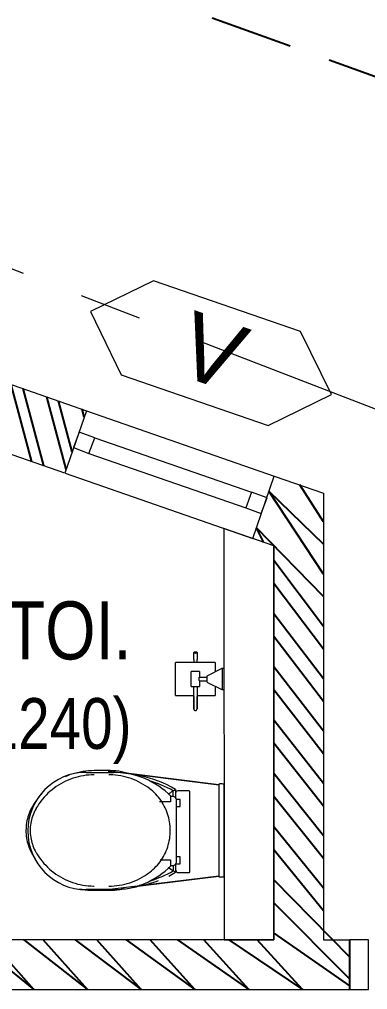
# Model space of a CAD drawing. Header units: metres. Extents: x 60101 to 1133747, y -540 to 107947.
# Drawn here: x 631099 to 632151, y 100319 to 103246 of the extents above; entities that cross this region are included whole.
import ezdxf
from ezdxf.enums import TextEntityAlignment as Align

# ---------------------------------------------------------------- set-up
doc = ezdxf.new("R2010")
doc.units = ezdxf.units.M
doc.header["$LTSCALE"] = 5
doc.header["$PDMODE"] = 3
doc.header["$PDSIZE"] = 20
doc.linetypes.add('CENTER', pattern=[2, 1.25, -0.25, 0.25, -0.25])
doc.linetypes.add('HIDDEN', pattern=[0.375, 0.25, -0.125])
for name, color, linetype in [('A-COLUMN', 3, 'Continuous'), ('A-DIM', 2, 'Continuous'), ('A-hatch', 251, 'Continuous'), ('A-TEXT', 3, 'Continuous'), ('WINDOW', 4, 'Continuous')]:
    doc.layers.add(name, color=color, linetype=linetype)
for name, color, linetype, lineweight in [('A-FLOR-GRID', 252, 'CENTER', 9), ('A-FURN-FREE', 253, 'Continuous', 5), ('A-Furniture', 252, 'Continuous', 5), ('A-WALL-FULL', 4, 'Continuous', 15), ('A-WIND', 152, 'Continuous', 5)]:
    doc.layers.add(name, color=color, linetype=linetype, lineweight=lineweight)
doc.styles.add('Arial', font='arial.ttf', dxfattribs={"height": 135})
doc.styles.add('CEN GOTHIC', font='GOTHIC.TTF', dxfattribs={"width": 0.7})
doc.styles.add('century', font='GOTHIC.TTF', dxfattribs={"width": 0.8})
doc.dimstyles.new('1-50', dxfattribs={"dimscale": 50, "dimtxt": 5, "dimasz": 1.25, "dimexe": 1, "dimexo": 1, "dimgap": 0, "dimtad": 0, "dimdec": 0, "dimrnd": 5, "dimzin": 12, "dimdsep": 46, "dimtxsty": 'CEN GOTHIC', "dimblk": 'ARCHTICK', "dimcen": 1, "dimdle": 1, "dimclrd": 6, "dimclre": 6, "dimclrt": 256, "dimadec": 0, "dimazin": 3, "dimtfac": 1, "dimtdec": 0, "dimtmove": 1, "dimatfit": 2, "dimfxl": 5, "dimfxlon": 1, "dimtvp": 0.75, "dimtolj": 1, "dimtzin": 12, "dimlwd": 18, "dimlwe": 18, "dimarcsym": 0})

# ---------------------------------------------------------------- blocks, each defined once
blk = doc.blocks.new('_ArchTick')
at = {"color": 0, "linetype": 'ByBlock', "const_width": 0.15}
blk.add_lwpolyline([(-0.5, -0.5), (0.5, 0.5)], dxfattribs=at)
blk = doc.blocks.new('*D423')
at = {"layer": 'A-DIM', "color": 6, "lineweight": 18, "transparency": 16777216}
for p, q in [((621947.465802769, 107665.2468541596), (622049.3968974444, 107947.3993872658)), ((645234.032409201, 99252.68645891882), (645335.9635038765, 99534.83899202503))]:
    blk.add_line(p, q, dxfattribs=at)
at = {"layer": 'A-DIM', "lineweight": 18, "transparency": 16777216}
blk.add_line((621985.3829594807, 107917.3624808607), (645366.0004102816, 99470.82505406142), dxfattribs=at)
at = {"layer": 'Defpoints', "color": 0, "transparency": 16777216}
for p in [(621844.8843439372, 107381.2940667272), (645318.9749880972, 99487.81356984065), (645131.4509503692, 98968.7336714864)]:
    blk.add_point(p, dxfattribs=at)
at = {"layer": 'A-DIM', "lineweight": 18, "transparency": 16777216, "xscale": 62.5, "yscale": 62.5, "zscale": 62.5}
for p, rotation in [((622032.4083816651, 107900.3739650814), 160.1371189231768), ((645318.9749880972, 99487.81356984065), 340.1371189231768)]:
    blk.add_blockref('_ArchTick', p, dxfattribs=dict(at, rotation=rotation))
at = {"layer": 'A-DIM', "transparency": 16777216, "insert": (633809.5152243727, 104064.5268602968), "char_height": 500, "attachment_point": 5, "rotation": 340.13711892317684, "style": 'century'}
blk.add_mtext('\\A1;24760', dxfattribs=at)
blk = doc.blocks.new('Toilet_paper_holder_9389 - Type 1-1821859-GFC - Second Floor Plan')
at = {"layer": 'A-FURN-FREE'}
for p, q in [((144.8859722395751, 155.4530447261096), (45.1140277603817, 155.4530447261118)), ((45.11402776039476, 35.45304472610254), (45.11402776039476, 155.4530447261025)), ((144.8859722395904, 155.4530447261025), (144.8859722395904, 100.2890115559411)), ((36.29809471614243, 100.4530447261091), (14.99999999997493, 100.4530447261091)), ((14.99999999997493, 90.45304472610923), (36.29809471614243, 90.45304472610923)), ((117.4999999999733, 107.9530447261074), (72.49999999997918, 107.9530447261096)), ((72.49999999999162, 95.45304472610042), (72.49999999999162, 107.9530447261012)), ((72.49999999999159, 82.95304472609958), (72.49999999999159, 95.45304472610033)), ((117.4999999999916, 107.9530447261011), (117.4999999999916, 95.45304472610034)), ((147.4999999999751, 100.4530447261091), (117.4999999999733, 100.4530447261091)), ((117.4999999999915, 95.45304472610026), (117.4999999999915, 82.95304472609944)), ((117.4999999999733, 90.45304472610707), (147.4999999999751, 90.45304472610707)), ((147.4999999999751, 100.4530447261091), (144.8859722395751, 100.4530447261091)), ((144.8859722395904, 90.57319750475584), (144.8859722395904, 35.45304472610254)), ((144.8859722395751, 90.45304472610707), (147.4999999999751, 90.45304472610707)), ((84.99999999997202, 59.50000000000813), (62.4999999999728, 14.50000000000753)), ((72.49999999997918, 82.9530447261066), (89.00361700117243, 82.9530447261066)), ((94.99999999999194, 59.50000000000021), (86.33974596214588, 59.50000000000021)), ((88.99999999997543, 82.95711666357305), (88.99999999997543, 59.50000000000813)), ((103.6602540378379, 59.50000000000021), (94.99999999999201, 59.50000000000021)), ((100.99638299878, 82.9530447261066), (117.4999999999733, 82.9530447261066)), ((100.999999999977, 59.50000000000597), (100.999999999977, 82.95711666357305)), ((127.4999999999797, 14.50000000000753), (104.9999999999805, 59.50000000000597)), ((45.1140277603817, 35.45304472610874), (73.60033918672706, 35.45304472610874)), ((116.3996608132254, 35.45304472610874), (144.8859722395751, 35.45304472610874)), ((62.4999999999728, 14.50000000000753), (62.4999999999728, 9.500000000010834)), ((62.49999999998975, 14.49999999999941), (94.99999999999173, 14.49999999999941)), ((94.99999999999197, 14.49999999999941), (127.4999999999942, 14.49999999999941)), ((127.4999999999797, 9.500000000010834), (127.4999999999797, 14.50000000000753))]:
    blk.add_line(p, q, dxfattribs=at)
at = {"layer": 'A-FURN-FREE', "flags": 128}
for points in [[(36.29809471614243, 100.4530447261091), (37.61178443947465, 100.4530447261091), (38.9533685397033, 100.4530447261091), (40.32070076845623, 100.4530447261091), (41.71159368584506, 100.4530447261091), (43.12382215991919, 100.4530447261091), (44.55512692637495, 100.4530447261091)], [(44.6847578949866, 90.45304472610923), (43.25184869303871, 90.45304472610923), (41.83781096832467, 90.45304472610923), (40.44490687956967, 90.45304472610923), (39.07536477616512, 90.45304472610923), (37.73137563333536, 90.45304472610923), (36.41508954700504, 90.45304472610923), (36.29809471614243, 90.45304472610923)], [(147.4999999999751, 100.4530447261091), (148.999600031977, 100.4530447261091), (150.4968010238185, 100.4530447261091), (151.9892077733107, 100.4530447261091), (153.4744327480088, 100.4530447261091), (154.950099904788, 100.4530447261091), (156.4138484909928, 100.4530447261091), (157.8633368211267, 100.4530447261091), (159.2962460230789, 100.4530447261091), (160.7102837477886, 100.4530447261091), (162.103187836548, 100.4530447261091), (163.4727299399525, 100.4530447261091), (164.816719082778, 100.4530447261091), (166.1330051691169, 100.4530447261091), (167.4194824220069, 100.4530447261091), (168.6740927522862, 100.4530447261091), (169.8948290510685, 100.4530447261091), (171.0797384006696, 100.4530447261091), (172.226925198904, 100.4530447261091), (173.3345541916196, 100.4530447261091), (174.4008534087101, 100.4530447261091), (175.4241169988838, 100.4530447261091), (176.4027079586876, 100.4530447261091), (177.3350607513391, 100.4530447261091), (178.2196838112639, 100.4530447261091), (179.0551619302712, 100.4530447261091), (179.8401585215998, 100.4530447261091), (180.57341775816, 100.4530447261091), (181.2537665815946, 100.4530447261091), (181.8801165789181, 100.4530447261091), (182.4514657237492, 100.4530447261091), (182.9668999793315, 100.4530447261091), (183.4255947608199, 100.4530447261091), (183.8268162544073, 100.4530447261091), (184.1699225913001, 100.4530447261091), (184.454364874545, 100.4530447261091), (184.6796880571645, 100.4530447261091), (184.8455316701383, 100.4530447261091), (184.9516303990607, 100.4530447261091), (184.9978145086023, 100.4530447261091)], [(184.9999999999753, 100.4530447261091), (184.9700039997651, 100.4530447261091), (184.8800639863263, 100.4530447261091), (184.7303238444939, 100.4530447261091), (184.5210231265631, 100.4530447261091), (184.2524966690235, 100.4530447261091), (183.9251740569257, 100.4530447261091), (183.5395789366285, 100.4530447261091), (183.0963281780672, 100.4530447261091), (182.5961308878975, 100.4530447261091), (182.0397872750841, 100.4530447261091), (181.4281873707223, 100.4530447261091), (180.7623096041973, 100.4530447261091), (180.043219237887, 100.4530447261091), (179.2720666629805, 100.4530447261091), (178.4500855590889, 100.4530447261091), (177.5785909206375, 100.4530447261091), (176.658976953137, 100.4530447261091), (175.6927148427583, 100.4530447261091), (174.68135040276, 100.4530447261091), (173.6265016004928, 100.4530447261091), (172.5298559690262, 100.4530447261091), (171.3931679074185, 100.4530447261091), (170.2182558741019, 100.4530447261091), (169.0069994776912, 100.4530447261091), (167.7613364700309, 100.4530447261091), (166.4832596462058, 100.4530447261091), (165.1748136564899, 100.4530447261091), (163.838091735351, 100.4530447261091), (162.47523235271, 100.4530447261091), (161.088415792852, 100.4530447261091), (159.6798606664288, 100.4530447261091), (158.2518203611759, 100.4530447261091), (156.8065794369391, 100.4530447261091), (155.346449970903, 100.4530447261091), (153.8737678587378, 100.4530447261091), (152.3908890776593, 100.4530447261091), (150.9001859173885, 100.4530447261091), (149.4040431849842, 100.4530447261091), (147.9048543896593, 100.4530447261091), (147.4999999999751, 100.4530447261091)], [(147.4999999999751, 90.45304472610707), (148.999600031977, 90.45304472610707), (150.4968010238185, 90.45304472610707), (151.9892077733107, 90.45304472610707), (153.4744327480088, 90.45304472610707), (154.950099904788, 90.45304472610707), (156.4138484909928, 90.45304472610707), (157.8633368211267, 90.45304472610707), (159.2962460230789, 90.45304472610707), (160.7102837477886, 90.45304472610707), (162.103187836548, 90.45304472610707), (163.4727299399525, 90.45304472610707), (164.816719082778, 90.45304472610707), (166.1330051691169, 90.45304472610707), (167.4194824220069, 90.45304472610707), (168.6740927522862, 90.45304472610707), (169.8948290510685, 90.45304472610707), (171.0797384006696, 90.45304472610707), (172.226925198904, 90.45304472610707), (173.3345541916196, 90.45304472610707), (174.4008534087101, 90.45304472610707), (175.4241169988838, 90.45304472610707), (176.4027079586876, 90.45304472610707), (177.3350607513391, 90.45304472610707), (178.2196838112639, 90.45304472610707), (179.0551619302712, 90.45304472610707), (179.8401585215998, 90.45304472610707), (180.57341775816, 90.45304472610707), (181.2537665815946, 90.45304472610707), (181.8801165789181, 90.45304472610707), (182.4514657237492, 90.45304472610707), (182.9668999793315, 90.45304472610707), (183.4255947608199, 90.45304472610707), (183.8268162544073, 90.45304472610707), (184.1699225913001, 90.45304472610707), (184.454364874545, 90.45304472610707), (184.6796880571645, 90.45304472610707), (184.8455316701383, 90.45304472610707), (184.9516303990607, 90.45304472610707), (184.997814508598, 90.45304472610707)], [(184.9999999999753, 90.45304472610707), (184.9700039997651, 90.45304472610707), (184.8800639863263, 90.45304472610707), (184.7303238444939, 90.45304472610707), (184.5210231265631, 90.45304472610707), (184.2524966690235, 90.45304472610707), (183.9251740569257, 90.45304472610707), (183.5395789366285, 90.45304472610707), (183.0963281780672, 90.45304472610707), (182.5961308878975, 90.45304472610707), (182.0397872750841, 90.45304472610707), (181.4281873707223, 90.45304472610707), (180.7623096041973, 90.45304472610707), (180.043219237887, 90.45304472610707), (179.2720666629805, 90.45304472610707), (178.4500855590889, 90.45304472610707), (177.5785909206375, 90.45304472610707), (176.658976953137, 90.45304472610707), (175.6927148427583, 90.45304472610707), (174.68135040276, 90.45304472610707), (173.6265016004928, 90.45304472610707), (172.5298559690219, 90.45304472610707), (171.3931679074185, 90.45304472610707), (170.2182558741019, 90.45304472610707), (169.0069994776912, 90.45304472610707), (167.7613364700309, 90.45304472610707), (166.4832596462058, 90.45304472610707), (165.1748136564899, 90.45304472610707), (163.838091735351, 90.45304472610707), (162.47523235271, 90.45304472610707), (161.088415792852, 90.45304472610707), (159.6798606664288, 90.45304472610707), (158.2518203611759, 90.45304472610707), (156.8065794369391, 90.45304472610707), (155.346449970903, 90.45304472610707), (153.8737678587378, 90.45304472610707), (152.3908890776593, 90.45304472610707), (150.9001859173885, 90.45304472610707), (149.4040431849842, 90.45304472610707), (147.9048543896593, 90.45304472610707), (147.4999999999751, 90.45304472610707)], [(184.9999999999753, 100.4530447261091), (185.1999466709088, 100.4490452594149), (185.3995734698228, 100.4370532576214), (185.5985610364171, 100.4170879053768), (185.7965910330473, 100.3891811429862), (185.9933466539489, 100.3533776153157), (186.1885131321104, 100.3097346003687), (186.3817782427978, 100.2583219176625), (186.5728328030552, 100.1992218165191), (186.7613711663498, 100.1325288444976), (186.9470917115169, 100.0583496961216), (187.1296973253068, 99.97680304220857), (187.3088958776814, 99.88801934000423), (187.4844006891973, 99.79214062449678), (187.6559309895821, 99.68932028117504), (187.8232123669512, 99.57972280065731), (187.9859772067851, 99.46352351553075), (188.1439651200687, 99.34090831986286), (188.2969233598316, 99.21207337181367), (188.4446072255293, 99.07722477981217), (188.5867804544741, 98.93657827284493), (188.7232155998292, 98.7903588553139), (188.8536943944691, 98.63880044709997), (188.9780081001571, 98.48214550932629), (189.0959578414796, 98.32064465647096), (189.2073549240182, 98.15455625544843), (189.312021136193, 97.98414601227044), (189.4097890344028, 97.80968654697746), (189.500502210857, 97.63145695749212), (189.5840155438352, 97.44974237314027), (189.6601954298104, 97.26483349849094), (189.7289199972242, 97.07702614830177), (189.7900793014207, 96.8866207742692), (189.8435755005682, 96.69392198436981), (189.8893230121519, 96.49923805556573), (189.9272486499168, 96.30288044061065), (189.9572917409344, 96.10516326979888), (189.9794042226628, 95.90640284842829), (189.9935507198556, 95.70691715077655), (189.9997086011227, 95.50702531139831), (189.9999999999785, 95.45304472610809)], [(189.9999999999785, 95.45304472610809), (189.996000533282, 95.2530980551745), (189.9840085314864, 95.05347125626274), (189.9640431792462, 94.8544836896619), (189.9361364168534, 94.65645369303607), (189.9003328891829, 94.45969807213233), (189.8566898742359, 94.26453159397299), (189.8052771915296, 94.07126648328774), (189.7461770903841, 93.880211923026), (189.6794841183626, 93.69167355973137), (189.6053049699866, 93.50595301456649), (189.5237583160757, 93.32334740077879), (189.4349746138692, 93.14414884839975), (189.3390958983618, 92.96864403689034), (189.2362755550401, 92.79711373650342), (189.1266780745267, 92.62983235913212), (189.0104787893958, 92.46706751929607), (188.8878635937322, 92.3090796060168), (188.7590286456808, 92.15612136625178), (188.6241800536793, 92.00843750055623), (188.4835335467121, 91.86626427160923), (188.3373141291832, 91.72982912625417), (188.1857557209671, 91.59935033161209), (188.0291007831913, 91.47503662592622), (187.8675999303403, 91.35708688460163), (187.7015115293178, 91.24568980206948), (187.5311012861376, 91.14102358989031), (187.3566418208425, 91.04325569168489), (187.1784122313593, 90.95254251522636), (186.9966976470074, 90.86902918224817), (186.8117887723603, 90.79284929627299), (186.6239814221668, 90.7241247288613), (186.4335760481385, 90.6629654246627), (186.2408772582392, 90.60946922551729), (186.0461933294329, 90.56372171393143), (185.8498357144735, 90.5257960761666), (185.6521185436682, 90.4957529851511), (185.4533581222976, 90.47364050342053), (185.2538724246437, 90.45949400622987), (185.0539805852677, 90.45333612495853), (184.9999999999753, 90.45304472610707)]]:
    blk.add_lwpolyline(points, dxfattribs=at)
at = {"layer": 'A-FURN-FREE'}
for centre, major_axis, ratio, start_param, end_param in [((14.99999999999077, 95.45304472610144), (2.140039916766481e-14, 5), 0.5000000000000003, 4.712388980384683, 7.85398163397447), ((14.99999999999076, 95.45304472610144), (1.695950706916414e-14, 4.999999999999986), 0.5000000000000018, 1.570796326794898, 4.712388980384683)]:
    blk.add_ellipse(centre, major_axis=major_axis, ratio=ratio, start_param=start_param, end_param=end_param, dxfattribs=at)
for points, knots in [([(94.99999999999194, 84.48718862636878), (94.6437870413088, 84.47739846018726), (94.1120209283445, 84.44595827321878), (93.42459504522449, 84.36938437318776), (92.92336959185023, 84.29691467348964), (92.44120813401747, 84.200255496336), (91.9812153912161, 84.08101506678535), (91.61771905686376, 83.97417948266492), (91.3399009041521, 83.88889284050558), (91.13812728323877, 83.8275291583911), (90.94379144435646, 83.76568147029037), (90.69548324084452, 83.67837008597567), (90.40522072436967, 83.56599563910004), (90.14266098862912, 83.4572310748828), (89.949906071797, 83.37724429082196), (89.81416157125616, 83.32289873010097), (89.68764432696427, 83.27188453205261), (89.53197721190436, 83.20465006952809), (89.36258923165265, 83.12657063607264), (89.20204283576778, 83.0480322284989), (89.12475673851995, 83.01191110388913), (89.09371604458941, 82.99775708743672)], [0, 0, 0, 0, 0.05555555555555555, 0.08333333333333333, 0.1111111111111111, 0.1388888888888889, 0.1666666666666667, 0.1944444444444444, 0.2083333333333333, 0.2222222222222222, 0.2361111111111111, 0.25, 0.2777777777777778, 0.3055555555555556, 0.3194444444444444, 0.3333333333333333, 0.3472222222222222, 0.361111111111111, 0.3888888888888888, 0.4166666666666666, 0.4444444444444444, 0.4444444444444444, 0.4444444444444444, 0.4444444444444444]), ([(100.9062839553945, 82.99775708743667), (100.8441426578414, 83.02604534138986), (100.7052005396634, 83.09470504443003), (100.4341575960652, 83.22076684332433), (100.2310991847052, 83.30500255837427), (100.0500916063764, 83.3772038979006), (99.85734035308762, 83.45725441723033), (99.59477880907147, 83.56598752257902), (99.30451681703475, 83.67837109319125), (99.05620854472436, 83.7656812806065), (98.86187271966193, 83.82752920913558), (98.6600990950677, 83.88889282721112), (98.38228094356136, 83.97417949034049), (98.01878460861798, 84.0810150641775), (97.55879186600659, 84.20025549703462), (97.07663040812282, 84.29691467330264), (96.57540495476223, 84.36938437323684), (95.88797907163763, 84.44595827318932), (95.35621295867516, 84.47739846018725), (94.99999999999197, 84.48718862636878)], [0.5555555555555556, 0.5555555555555556, 0.5555555555555556, 0.5555555555555556, 0.6111111111111112, 0.6388888888888888, 0.6666666666666666, 0.6805555555555556, 0.6944444444444444, 0.7222222222222222, 0.75, 0.7638888888888888, 0.7777777777777778, 0.7916666666666667, 0.8055555555555556, 0.8333333333333333, 0.861111111111111, 0.8888888888888888, 0.9166666666666666, 0.9444444444444444, 1, 1, 1, 1])]:
    blk.add_open_spline(points, degree=3, knots=knots, dxfattribs=at)
blk = doc.blocks.new('Walvit_Elongated Hung Bowl_604119 W - Walvit-704296-GFC - Second Floor Plan')
at = {"layer": 'A-FURN-FREE', "lineweight": 9}
for p, q in [((-178.5374043179909, -217.7323970020516), (-178.5374043179909, -135.1823970020632)), ((175.3333943216712, -135.1823970020632), (175.3333943216712, -217.7323970020516)), ((-180.4674600787985, -159.0240596017684), (-180.4674600787985, -202.9068324877298)), ((180.4674600788276, -203.47405960178), (180.4674600788276, -159.0464473463362)), ((-179.4355216748372, -202.9068324877298), (-180.4674600787985, -202.9068324877298)), ((-180.4668523408181, -202.8396707646898), (-179.4349177808617, -202.8424874187331)), ((180.4674600788276, -203.47405960178), (175.3540791898558, -203.47405960178)), ((175.3540793612483, -203.491795051028), (176.6162049344566, -203.4929433678044)), ((176.6162143386609, -203.4929433763609), (178.2114428288478, -203.4943947594147)), ((178.2114536047739, -203.4943947691936), (180.4674498943205, -203.4964473370346)), ((-137.9887214478804, -535.5974923471804), (-178.4983302819601, -206.3904467491084)), ((178.4983302819892, -206.3904467491084), (137.9887214479095, -535.5974923471804)), ((137.9887214479095, -535.5974923471804), (172.4423082519206, -255.6055633096257)), ((-168.1376968478726, -290.5875945747248), (-137.9887214478804, -535.5974923471804)), ((-88.56484908453422, -357.7541811073897), (-88.56484908453422, -389.1823970020632)), ((86.38334874482825, -389.1823970020632), (86.38334874482825, -356.6293661319651)), ((-117.3045109439117, -404.9153619876597), (-126.0594291923044, -404.9153619876597)), ((-105.8337054963631, -397.4339221300907), (-121.7875263815804, -397.4339221300907)), ((-101.610802540963, -404.9153619876597), (-117.3045109439117, -404.9153619876597)), ((-88.56484908453422, -389.1823970020632), (-105.9074806228164, -389.1823970020632)), ((-105.9074806228164, -389.1823970020632), (-105.9074806228164, -396.8735444099293)), ((-100.9325216640427, -405.3069676345331), (-100.9325216640427, -418.1173505409388)), ((-95.57090127433185, -407.210123758472), (92.24984452174976, -407.210123758472)), ((-79.89650424246793, -418.1173505409388), (-79.89650424246793, -407.210123758472)), ((72.45156508369837, -407.210123758472), (72.45156508369837, -418.1173505409388)), ((102.5864238702634, -389.1823970020632), (86.38334874482825, -389.1823970020632)), ((93.48758250527317, -418.1173505409388), (93.48758250527317, -407.0471724615782)), ((112.9418214045581, -404.9153619876597), (98.60396858031163, -404.9153619876597)), ((102.5126487438101, -397.4339221300907), (119.3239590593148, -397.4339221300907)), ((102.5864238702634, -396.8735444099293), (102.5864238702634, -389.1823970020632)), ((123.5958618700679, -404.9153619876597), (112.9418214045581, -404.9153619876597)), ((-127.2453597908607, -414.8562108345795), (-127.2453597908607, -444.4755091349944)), ((-100.9325216640427, -418.1173505409388), (-79.89650424246793, -418.1173505409388)), ((72.45156508369837, -418.1173505409388), (93.48758250527317, -418.1173505409388)), ((119.2918214045349, -445.9195349916117), (119.2918214045349, -411.2653619876364)), ((-124.2857953753555, -447.4350735504995), (117.7762828456762, -447.4350735504995)), ((137.9887214479095, -535.5974923471804), (-139.4256098896149, -535.5974923471804)), ((137.9887214479095, -550.5701713599847), (-139.4256098896149, -550.5701713599847)), ((139.425609889644, -535.5974923471804), (131.4742791653262, -535.5974923471804))]:
    blk.add_line(p, q, dxfattribs=at)
at = {"layer": 'A-FURN-FREE', "lineweight": 9, "flags": 128}
for points in [[(72.66374257509597, 27.73561748361681), (67.56535121580237, 30.54057336354163), (62.35886970773572, 33.13940430199727), (57.05262731065159, 35.52795272402), (51.65511288042762, 37.70239746151492), (46.17496128877974, 39.65925986686489), (40.62093960921629, 41.39540937758284), (35.00193309161114, 42.9080685248482), (29.32693094771821, 44.1948173767305), (23.60501197041594, 45.25359740952263), (17.84533000941155, 46.08271480107214), (12.0570993272122, 46.68084314034786), (6.249579858093057, 47.04702554969117), (0.4320623944222461, 47.18067621532828), (-5.386146276956424, 47.08158132462995), (-11.19573826325359, 46.74989940843079), (-16.98741945662186, 46.18616108689457), (-22.75192440263345, 45.39126822119579), (-28.4800311231229, 44.36649247026071), (-34.16257586920983, 43.11347325670067), (-39.79046778153861, 41.63421514403308), (-45.35470343360794, 39.93108462961391), (-50.84638123531477, 38.00680635892786), (-56.25671567369136, 35.8644587668241), (-61.57705136781442, 33.50746915233321), (-66.79887691547628, 30.93960819602944), (-71.91383850973216, 28.16498392779613), (-72.66374257506686, 27.73561748361681)], [(66.32066173339263, 16.73310297849821), (61.66732739165309, 19.29320411692606), (56.91533848107792, 21.66517370537622), (52.07229717020527, 23.84521709865658), (47.14595129204099, 25.82984669221332), (42.14418194908649, 27.61588750215014), (37.07499090526835, 29.20048224419588), (31.94648778493865, 30.58109590469394), (26.76687709902762, 31.75551979639567), (21.54444511971087, 32.72187509160722), (16.28754662410938, 33.47861582791666), (11.00459152841358, 34.02453138167039), (5.704031433793716, 34.35874840436736), (0.3943461056624074, 34.48073222010862), (-4.915970092115458, 34.39028768078424), (-10.21842178641236, 34.08755947835743), (-15.5045261856867, 33.5730319134309), (-20.76582665051683, 32.84752812027), (-25.99390622248757, 31.91220875026193), (-31.18040108960122, 30.76857011480024), (-36.31701396644348, 29.41844179172767), (-41.39552736812038, 27.86398369842209), (-46.40781675660401, 26.1076826362405), (-51.34586353806662, 24.15234831214184), (-56.20176789109246, 22.00110884400783), (-60.9677614045504, 19.65740575600648), (-65.6362195055408, 17.12498847313691), (-66.32066173333442, 16.73310297849821)], [(-66.32066173333442, 16.73310297849821), (-73.26116288383491, 12.5446929433383), (-80.02862064508372, 8.08208716957597), (-86.61220852829865, 3.352424874377903), (-93.00139419731568, -1.636727491393685), (-99.18595631801873, -6.877388348395471), (-105.1560009102977, -12.3611737570609), (-110.9019771763706, -18.07931083062431), (-116.4146927799156, -24.02265176957007), (-121.6853285520046, -30.1816884962609), (-126.7054525997082, -36.54656786576379), (-131.4670337954594, -43.10710742883384), (-135.9624546250852, -49.85281172167743), (-140.1845233742497, -56.77288905653404), (-144.1264856336056, -63.85626878571929), (-147.7820351044647, -71.09161901281914), (-151.1453236874368, -78.46736472088378), (-154.2109708382923, -85.97170629020547), (-156.974072175537, -93.59263837506296), (-159.4302073264844, -101.3179691099213), (-161.5754469988169, -109.1353396135382), (-163.4063592666935, -117.0322437607101), (-164.9200150610704, -124.9960481894086), (-166.1139928555349, -133.0140125114121), (-166.9863825403736, -141.073309694184), (-167.5357884781552, -149.1610465814592), (-167.7613317366049, -157.2642845195369), (-167.7674647173262, -159.0240596017684)], [(-72.66374257506686, 27.73561748361681), (-80.03915316687198, 23.28475103084929), (-84.45095090015093, 20.37551764782984)], [(167.7674551507807, -159.0348925304716), (167.61271242972, -150.9299934235751), (167.1339839674183, -142.8377654298674), (166.3320356272452, -134.7711543879122), (165.2081503555237, -126.7430651545874), (163.7641261288954, -118.7663409601082), (162.0022730781056, -110.85374286148), (159.9254097921657, -103.0179293278488), (157.5368588093552, -95.27143598924158), (154.8404413016397, -87.6266555825714), (151.8404709618771, -80.09581812564284), (148.5417471026303, -72.69097135186894), (144.9495469784015, -65.42396143649239), (141.0696173430479, -58.30641404521884), (136.9081652563764, -51.34971573547227), (132.4718481539749, -44.56499574059853), (127.7677631968108, -37.96310816518962), (122.8034359173616, -31.55461462103995), (117.5868081802619, -25.34976733085932), (112.1262254770845, -19.35849272651831), (106.4304235752788, -13.59037556947442), (100.5085145428602, -8.054643616604153), (94.36997217099997, -2.760152858158108), (88.02461681797286, 2.284626650100108), (81.48259969882201, 7.071624337055255), (74.7543866453052, 11.59318202757277), (67.8507413630723, 15.84206619398901), (66.32066173339263, 16.73310297849821)], [(110.9407171763014, -0.4252608739770949), (108.9938931297802, 1.394607688998803), (102.4706940918404, 7.020864694262855), (95.72772264573723, 12.3817629077821), (88.77576610739925, 17.468726035906), (81.62594612425892, 22.27361602283781), (74.28970088306232, 26.7887460696511), (72.66374257509597, 27.73561748361681)], [(166.7303965034953, -83.16358877846505), (163.5424403978395, -75.16084990691161), (161.6744615874486, -70.96768386522308)], [(-175.833076658455, -114.4118058459717), (-177.4415819718561, -122.87464250013), (-178.7103774494317, -131.3950328440988), (-179.6374332890846, -139.9593460710021), (-180.2212663992541, -148.5538811065489), (-180.4609427714604, -157.1648885281757), (-180.4674690997053, -159.0240596017684)], [(180.4674498943205, -159.046447337023), (180.3030106011138, -150.4336746535846), (179.7942837966548, -141.8343670874601), (178.9420833353652, -133.2622816964285), (177.7477725561475, -124.7311319883447), (176.2132621015189, -116.2545659830212), (174.3410068608064, -107.8461443777778), (172.1340020430507, -99.51931885344675), (169.5957783851482, -91.2874105545925)], [(-180.4668523408181, -202.8396707646898), (-180.3180855846149, -211.4527284117066), (-179.8250073853415, -220.0529474476934), (-178.9884065629158, -228.6265693568857), (-177.8096215002297, -237.1598781732027), (-176.2905380018638, -245.6392224227893), (-175.3160567445448, -250.0535297535243)], [(-167.7668996487628, -202.8743351462181), (-167.6269052945718, -210.9795024130144), (-167.1629026784794, -219.0725881295511), (-166.3756341056724, -227.1406450850191), (-165.2663590379234, -235.170766109426), (-163.8368520787044, -243.1501047221245), (-162.089400134224, -251.0658956834814), (-160.026798754785, -258.90547541657), (-157.6523476626317, -266.6563022662303), (-154.9698454729805, -274.3059765629005), (-151.9835836171114, -281.8422604595544), (-148.6983394769195, -289.2530975095578), (-145.1193687422492, -296.5266319545335), (-141.2523970027687, -303.6512276910362), (-137.1036105883832, -310.615486885712), (-132.6796466723317, -317.4082682094304), (-127.9875826531206, -324.01870466111), (-125.8916442854097, -326.7995898525696)], [(125.4414757153427, -327.2569298838498), (130.2701506279991, -320.7456140851136), (134.8345799322706, -314.0464111497859), (139.1274615149887, -307.1700383734424), (143.1419276813976, -300.1274964856566), (146.8715561419667, -292.930052051146), (150.310380286799, -285.5892194455373), (153.4528987308149, -278.1167424350861), (156.2940841149248, -270.5245753890486), (158.8293911485234, -262.8248641549726), (161.0547638812568, -255.0299266283982), (162.9666421914299, -247.1522330465959), (164.5619674816262, -239.2043860387057), (165.8381875717023, -231.1991004645242), (166.7932607817347, -223.1491830732557), (167.425659198314, -215.0675120155211), (167.7343711189169, -206.9670162410475), (167.7674551507807, -203.4848925304832)], [(168.6387983873428, -273.6325432852609), (170.9693040856801, -266.5548123957124), (173.3341243296163, -258.2714242729126), (175.3658057937282, -249.9000943901483), (177.0610982211074, -241.4542150893249), (178.4172895055381, -232.947297975712), (179.4322100302088, -224.3929523019469), (180.104236138839, -215.8048631962156), (180.4322927329631, -207.1967697691289), (180.4674498943205, -203.4964473370346)], [(-125.8916442854097, -326.7995898525696), (-121.9298818939715, -331.7547221046989), (-117.773136050324, -336.5474625392817), (-113.4280566610687, -341.1701437940937), (-108.9015949263412, -345.6153705652105), (-104.2009922192956, -349.8760314380052), (-99.33376850155764, -353.9453102640691), (-94.30771029280731, -357.8166970652528), (-89.13085821396089, -361.483998448588), (-83.81149412400555, -364.9413475141628), (-78.35812787080067, -368.1832132409909), (-72.77948367700446, -371.2044093354489), (-67.08448618324474, -374.0001025283127), (-61.2822461706819, -376.5658203068888), (-55.38204598560696, -378.8974580699578), (-49.39332468961948, -380.9912856945884), (-43.32566295930883, -382.8439535031794), (-37.18876775904209, -384.4524976224056), (-30.9924568120623, -385.8143447249313), (-24.74664289402426, -386.927316145855), (-18.46131797487033, -387.7896313683013), (-12.14653723360971, -388.3999108718708), (-5.812402972398559, -388.7571783395833), (0.5309515451663174, -388.860862219648), (6.873378305026563, -388.7107966400217), (13.20473077736096, -388.3072216735454), (19.51488014881033, -387.6507829541806), (25.79373152650078, -386.7425306437653), (32.0312400876137, -385.5839177523158), (38.21742714909487, -384.176797813212), (44.34239613125101, -382.5234219182166), (50.39634839032078, -380.626435116108), (56.3695988941181, -378.4888721811003), (62.2525917160965, -376.1141527578002), (68.03591532266, -373.506075890793), (73.71031762976781, -370.6688139467151), (79.26672080424032, -367.6069059394067), (84.69623578625033, -364.3252502684481), (89.9901765100949, -360.8290968829533), (95.14007379990653, -357.1240388824954), (100.1376889186213, -353.2160035694833), (104.9750267481431, -349.1112429667846), (109.6443485798372, -344.8163238157285), (114.1381844948919, -340.3381170706707), (118.4493453144387, -335.6837869072333), (122.5709341008624, -330.8607792607509), (125.4414757153427, -327.2569298838498)], [(-139.4256098895858, -535.5974923471804), (-139.7000775582856, -535.804327245045), (-139.9305824781768, -536.3560622810619), (-140.1124322339019, -537.2414657210466), (-140.2419248887745, -538.4425133041805), (-140.3164243458305, -539.9347551652463), (-140.3344140108966, -541.6878135631559), (-140.2955276663124, -543.6660012844368), (-140.2005569259054, -545.8290481316508), (-140.0514351200836, -548.1329207086819), (-139.851197938784, -550.5307188137085)], [(139.8511979388131, -550.5307188137085), (140.0514351201418, -548.1329207086819), (140.2005569259636, -545.8290481316508), (140.2955276663706, -543.6660012844368), (140.3344140109257, -541.6878135631559), (140.3164243458596, -539.9347551652463), (140.2419248888327, -538.4425133041805), (140.112432233931, -537.2414657210466), (139.930582478235, -536.3560622810619), (139.7000775583147, -535.804327245045), (139.425609889644, -535.5974923471804)]]:
    blk.add_lwpolyline(points, dxfattribs=at)
at = {"layer": 'A-FURN-FREE', "lineweight": 9}
for centre, radius, start, end in [((-1.602004998159828, -135.1823970020632), 176.9353993198227, 90, 180), ((-1.602004998159828, -135.1823970020632), 176.9353993198231, 0, 90), ((64.3246754380234, -217.7323970020516), 242.8620797560188, 180, 225.4973953518651), ((-67.52868543437216, -217.7323970020516), 242.8620797560186, 314.4639006743765, 0), ((-171.5637039413268, -211.3601111458265), 346.8883552615043, 352.091736690225, 356.6847789402075), ((169.1001366190903, -211.3601111458265), 346.8883552615043, 184.8375374344912, 186.2586567975154), ((169.1001366190903, -211.3601111458265), 346.8883552615043, 190.6296401865416, 194.3726788052551), ((-171.5637039413268, -211.3601111458265), 346.8883552615042, 345.6273211947449, 350.3096533863767), ((155.2156116366095, -236.424563944398), 327.8792424332124, 190.7296505299091, 200.8261579388652), ((-157.6791789588751, -236.424563944398), 327.8792424332121, 329.0773346496176, 349.2703494700909), ((155.2156116366095, -236.424563944398), 320.3978025756503, 196.7469211595174, 210.1674941571054), ((-157.6791789588751, -236.424563944398), 320.3978025756501, 329.8325058428946, 343.7742160574939), ((155.2156116366095, -236.424563944398), 327.8792424332125, 206.7533527831768, 210.9226653503824), ((-117.3045109439117, -414.8562108345795), 9.940848846950601, 90, 180), ((-95.57090127433185, -396.8735444099293), 10.33657934850705, 180, 270), ((92.24984452174976, -396.8735444099293), 10.33657934850703, 270, 0), ((112.9418214045581, -411.2653619876364), 6.350000000000013, 0, 90), ((-124.2857953753555, -444.4755091349944), 2.959564415519538, 180, 270), ((117.7762828456762, -445.9195349916117), 1.515538558858381, 270, 0)]:
    blk.add_arc(centre, radius, start, end, dxfattribs=at)
for points in [[(-166.9311811479565, -297.4675120807951), (-166.4876056202338, -297.3683410822414), (-165.5772176920727, -297.1660904749297), (-164.3100357820804, -296.8839718446834)], [(161.8459570982377, -296.8838580032461), (163.1132953741471, -297.1660107357311), (164.0238451115147, -297.3682933914242), (164.46761382572, -297.4675120807951)], [(-121.7875263815804, -397.4339221300907), (-118.9142765955476, -392.4703991725692), (-115.9891725441266, -387.449215036293), (-113.0122142272594, -382.4247885523946)], [(110.5405927851389, -382.4112128745764), (113.5190918653971, -387.4381881572772), (116.4468806234363, -392.4639986606198), (119.3239590593148, -397.4339221300907)]]:
    blk.add_open_spline(points, degree=3, dxfattribs=at)
for points in [[(-126.0594291923044, -404.9153619876597), (-125.9135897343804, -404.6736802998348), (-125.6094145710522, -404.1173789860914), (-125.0035570449545, -403.0568110448658), (-124.4727938575961, -402.1228326662094), (-123.8759858137055, -401.0757754083606), (-123.002253242943, -399.5527046019561), (-122.2932805898308, -398.2950354888453), (-121.7875263815804, -397.4339221300907)], [(119.3239590593148, -397.4339221300907), (119.8298375089653, -398.2952954262146), (120.5389096423169, -399.55309866881), (121.4124158415652, -401.075751053053), (122.0090226834582, -402.1225034989766), (122.5396281568974, -403.0560821963591), (123.1453770663647, -404.1165652335039), (123.4497829520551, -404.673464419262), (123.5958618700679, -404.9153619876597)]]:
    blk.add_open_spline(points, degree=3, knots=[-1, -1, -1, -1, -0.75, -0.625, -0.5, -0.375, -0.25, 0, 0, 0, 0], dxfattribs=at)
blk = doc.blocks.new('COL.CEN')
at = {"layer": 'A-FLOR-GRID', "ltscale": 150}
blk.add_line((-10026.3743896058, 23900.63967903374), (13356.59099061473, 14904.74970885021), dxfattribs=at)
blk = doc.blocks.new('COL WITH GRID')
at = {"layer": 'A-TEXT'}
blk.add_blockref('COL.CEN', (-8092.389425362577, -1757.19115636585), dxfattribs=at)
blk = doc.blocks.new('WINDOW SYMBOL')
at = {"layer": 'A-Furniture'}
blk.add_lwpolyline([(-234.8076211353473, 299.9999999999418), (-384.8076211353473, 149.9999999999709), (-234.8076211353473, -2.91038304567337e-11), (234.8076211353473, 0), (384.8076211353473, 149.9999999999709), (234.8076211353473, 299.9999999999418)], close=True, dxfattribs=at)
at = {"layer": 'A-COLUMN', "style": 'Arial'}
blk.add_attdef('WN', text='', height=200, dxfattribs=at).set_placement((2.31291986850556, 56.46017627458787), align=Align.CENTER)

msp = doc.modelspace()

# ---------------------------------------------------------------- hatches: boundary and pattern name
at = {"layer": 'A-hatch'}
h = msp.add_hatch(dxfattribs=at)
h.set_pattern_fill('ANSI32', color=256, scale=250, angle=59.99999999999999)
h.set_pattern_definition([(105, (709748.5899369915, 96495.5313403694), (-90.55554621460017, -24.26428547836132), []), (105, (709770.6870238681, 96533.80461765212), (-90.55554621460017, -24.26428547836132), [])])
h.paths.add_polyline_path([(630696.7814997884, 102276.644314286), (631301.4564737007, 102065.8059661053), (631236.0564769756, 101877.2275957615), (630631.0523513118, 102087.7536606198)])
h = msp.add_hatch(dxfattribs=at)
h.set_pattern_fill('ANSI32', color=256, scale=300, angle=90)
h.set_pattern_definition([(135, (-235454578.1501242, -1932085229.428775), (-79.5495128834866, -79.5495128834866), []), (135, (-235454578.1501242, -1932085176.395766), (-79.5495128834866, -79.5495128834866), [])])
h.paths.add_polyline_path([(632017.2468913395, 101817.1559060657), (632017.2468913395, 100469.2949426896), (632096.0867167313, 100469.2949426896), (632096.0865759451, 100319.2830494172), (629602.7185256779, 100319.2830496556), (629602.7210131288, 100569.2949426896), (629752.7210124433, 100569.2673954494), (629752.7210138142, 100469.3224899299), (631867.2468913395, 100469.3500371701), (631867.2468913395, 101657.5893677303), (631803.7211292014, 101679.7393882482), (631868.1806709224, 101868.6449390361)])

# ---------------------------------------------------------------- linework, layer by layer
at = {"layer": 'A-FURN-FREE'}
for p, q in [((631301.4564737007, 102065.8059661053), (631868.1806709224, 101868.6449390361)), ((631236.9969319797, 101876.9004153174), (631803.7211292014, 101679.7393882482))]:
    msp.add_line(p, q, dxfattribs=at)
at = {"layer": 'A-FURN-FREE', "ltscale": 50}
for points in [[(631262.3886393406, 101954.4189992311), (631309.2725417061, 101937.0437381112), (631326.6478028261, 101983.9276404766), (631279.7639004607, 102001.3029015965)], [(631782.7765657485, 101773.1306032057), (631829.6517598466, 101755.7318624971), (631847.0505005554, 101802.6070565954), (631800.1753064571, 101820.005797304)]]:
    msp.add_lwpolyline(points, close=True, dxfattribs=at)
at = {"layer": 'A-FURN-FREE'}
msp.add_lwpolyline([(631717.2468913395, 100469.2949426896), (631867.2468913395, 100469.2949426896), (631867.2468913395, 101657.5893677303), (631716.8383988695, 101709.9655342832)], close=True, dxfattribs=at)
at = {"layer": 'A-Furniture', "ltscale": 50, "elevation": -286.9999999999919}
msp.add_lwpolyline([(632153.2365443727, 100469.2949426896), (632096.0867167313, 100469.2949426896), (632096.0867167313, 100319.2823043592), (632153.2365443727, 100319.2823043592)], close=True, dxfattribs=at)
at = {"layer": 'A-hatch', "linetype": 'HIDDEN', "ltscale": 200}
msp.add_line((643205.6556975394, 99095.25035792589), (622287.694415912, 106636.8926611543), dxfattribs=at)
at = {"layer": 'A-WALL-FULL'}
msp.add_lwpolyline([(630696.7814997884, 102276.644314286), (631301.4564737007, 102065.8059661053), (631236.0564769756, 101877.2275957615), (630631.0523513117, 102087.7536606198)], close=True, dxfattribs=at)
for points in [[(631867.2468913395, 101657.5893677303), (631803.7211292014, 101679.7393882482), (631868.1806709224, 101868.6449390361), (632017.2468913395, 101817.1559060657), (632017.2468913395, 100469.2949426896), (632096.0867167313, 100469.2949426896)], [(631867.2468913395, 101657.5893677303), (631867.2468913395, 100469.2949426896)]]:
    msp.add_lwpolyline(points, dxfattribs=at)
at = {"layer": 'A-WALL-FULL', "elevation": -286.9999999999919}
for points in [[(629648.1865755518, 100469.3068187959), (629602.7197694033, 100469.2949426896), (629602.7197694033, 100319.2823043592), (632096.0867167313, 100319.2823043592)], [(631867.2468913395, 100469.2949426896), (629648.1865752537, 100469.2949426896)]]:
    msp.add_lwpolyline(points, dxfattribs=at)
at = {"layer": 'A-WIND'}
for p, q in [((631326.6478028261, 101983.9276404766), (631800.1753064571, 101820.005797304)), ((631309.2725417061, 101937.0437381112), (631782.7765657485, 101773.1306032057))]:
    msp.add_line(p, q, dxfattribs=at)
at = {"layer": 'WINDOW', "elevation": -286.9999999999919}
msp.add_lwpolyline([(632096.0867167313, 100469.2949426896), (632096.0867167313, 100319.2823043592)], dxfattribs=at)

# ---------------------------------------------------------------- block references
msp.add_blockref('COL WITH GRID', (638554.8251908493, 84443.5682846455))
at = {"layer": 'A-FURN-FREE', "lineweight": 15, "xscale": -1, "rotation": 90}
msp.add_blockref('Toilet_paper_holder_9389 - Type 1-1821859-GFC - Second Floor Plan', (631726.1151561339, 101351.2368626682), dxfattribs=at)
at = {"layer": 'A-FURN-FREE', "color": 253, "lineweight": 18, "true_color": 0xaaaaaa, "rotation": 90.00000000000001}
msp.add_blockref('Walvit_Elongated Hung Bowl_604119 W - Walvit-704296-GFC - Second Floor Plan', (631166.0449847777, 100799.3622064678), dxfattribs=at)
at = {"layer": 'A-WALL-FULL', "rotation": 341.0394688709703}
msp.add_blockref('WINDOW SYMBOL', (631628.7333714361, 102097.6902105112), dxfattribs=at).add_auto_attribs({'WN': 'V'})

# ---------------------------------------------------------------- texts
at = {"layer": 'A-TEXT', "insert": (631437.7055049646, 100999.4985449146), "char_height": 175, "width": 1131.129974587366, "attachment_point": 9, "style": 'century'}
msp.add_mtext('{\\fArial|b0|i0|c0|p34;TOI.\\P\\H0.875x;(2220x1240)}', dxfattribs=at)

# ---------------------------------------------------------------- dimensions: what is measured, and where the dimension line sits
at = {"layer": 'A-DIM', "color": 1}
dim = msp.add_aligned_dim(p1=(621844.884343937, 107381.2940667272), p2=(645131.4509503692, 98968.73367148638), distance=551.9141288291933, dimstyle='1-50', override={"dimtxt": 10, "dimtxsty": 'century', "dimblk": 'ArchTick', "dimclrd": 256, "dimclre": 6}, dxfattribs=at)
dim.commit()
dim.dimension.update_dxf_attribs({"geometry": '*D423', "text_midpoint": (633809.5152243727, 104064.5268602968)})

doc.saveas('drawing.dxf')
